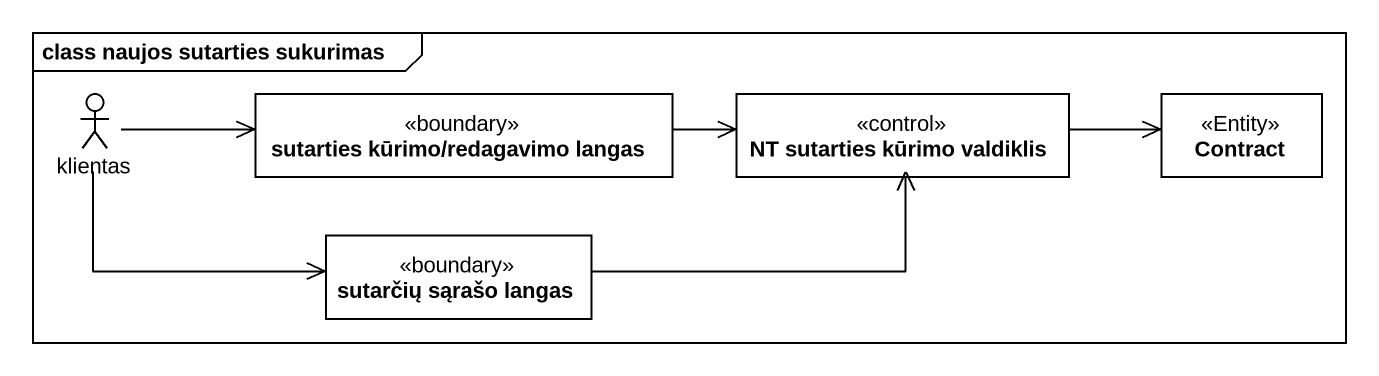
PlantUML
@startuml
mainframe class naujos sutarties sukurimas
allowmixing
hide circle
hide empty members
actor klientas
class "sutarties kūrimo/redagavimo langas" as sutarties_kūrimo_redagavimo <<boundary>>
class "NT sutarties kūrimo valdiklis" as NT_sutarties_kūrimo <<control>>
class Contract <<Entity>>
class "sutarčių sąrašo langas" as sutarčių_sąrašo_langas <<boundary>>
klientas -right-> sutarties_kūrimo_redagavimo
klientas -right-> sutarčių_sąrašo_langas
sutarties_kūrimo_redagavimo -right-> NT_sutarties_kūrimo
NT_sutarties_kūrimo -right-> Contract
sutarčių_sąrašo_langas -right-> NT_sutarties_kūrimo
@enduml
